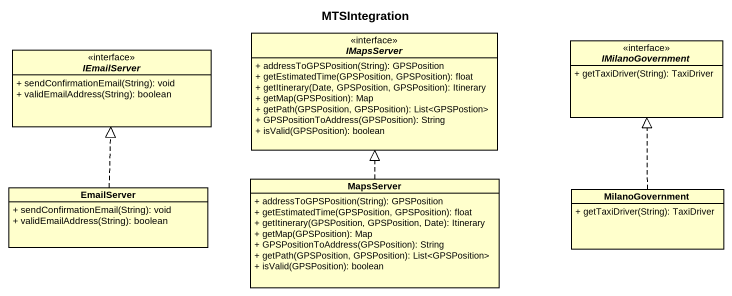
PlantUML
@startuml
title MTSIntegration
hide circle
hide empty members
skinparam classAttributeIconSize 0
interface IMapsServer {
  + addressToGPSPosition(String): GPSPosition
  + getEstimatedTime(GPSPosition, GPSPosition): float
  + getItinerary(Date, GPSPosition, GPSPosition): Itinerary
  + getMap(GPSPosition): Map
  + getPath(GPSPosition, GPSPosition): List<GPSPostion>
  + GPSPositionToAddress(GPSPosition): String
  + isValid(GPSPosition): boolean
}
interface IMilanoGovernment {
  + getTaxiDriver(String): TaxiDriver
}
interface IEmailServer {
  + sendConfirmationEmail(String): void
  + validEmailAddress(String): boolean
}
class EmailServer {
  + sendConfirmationEmail(String): void
  + validEmailAddress(String): boolean
}
class MapsServer {
  + addressToGPSPosition(String): GPSPosition
  + getEstimatedTime(GPSPosition, GPSPosition): float
  + getItinerary(GPSPosition, GPSPosition, Date): Itinerary
  + getMap(GPSPosition): Map
  + GPSPositionToAddress(GPSPosition): String
  + getPath(GPSPosition, GPSPosition): List<GPSPosition>
  + isValid(GPSPosition): boolean
}
class MilanoGovernment {
  + getTaxiDriver(String): TaxiDriver
}
EmailServer .up.|> IEmailServer
MapsServer .up.|> IMapsServer
MilanoGovernment .up.|> IMilanoGovernment
@enduml
